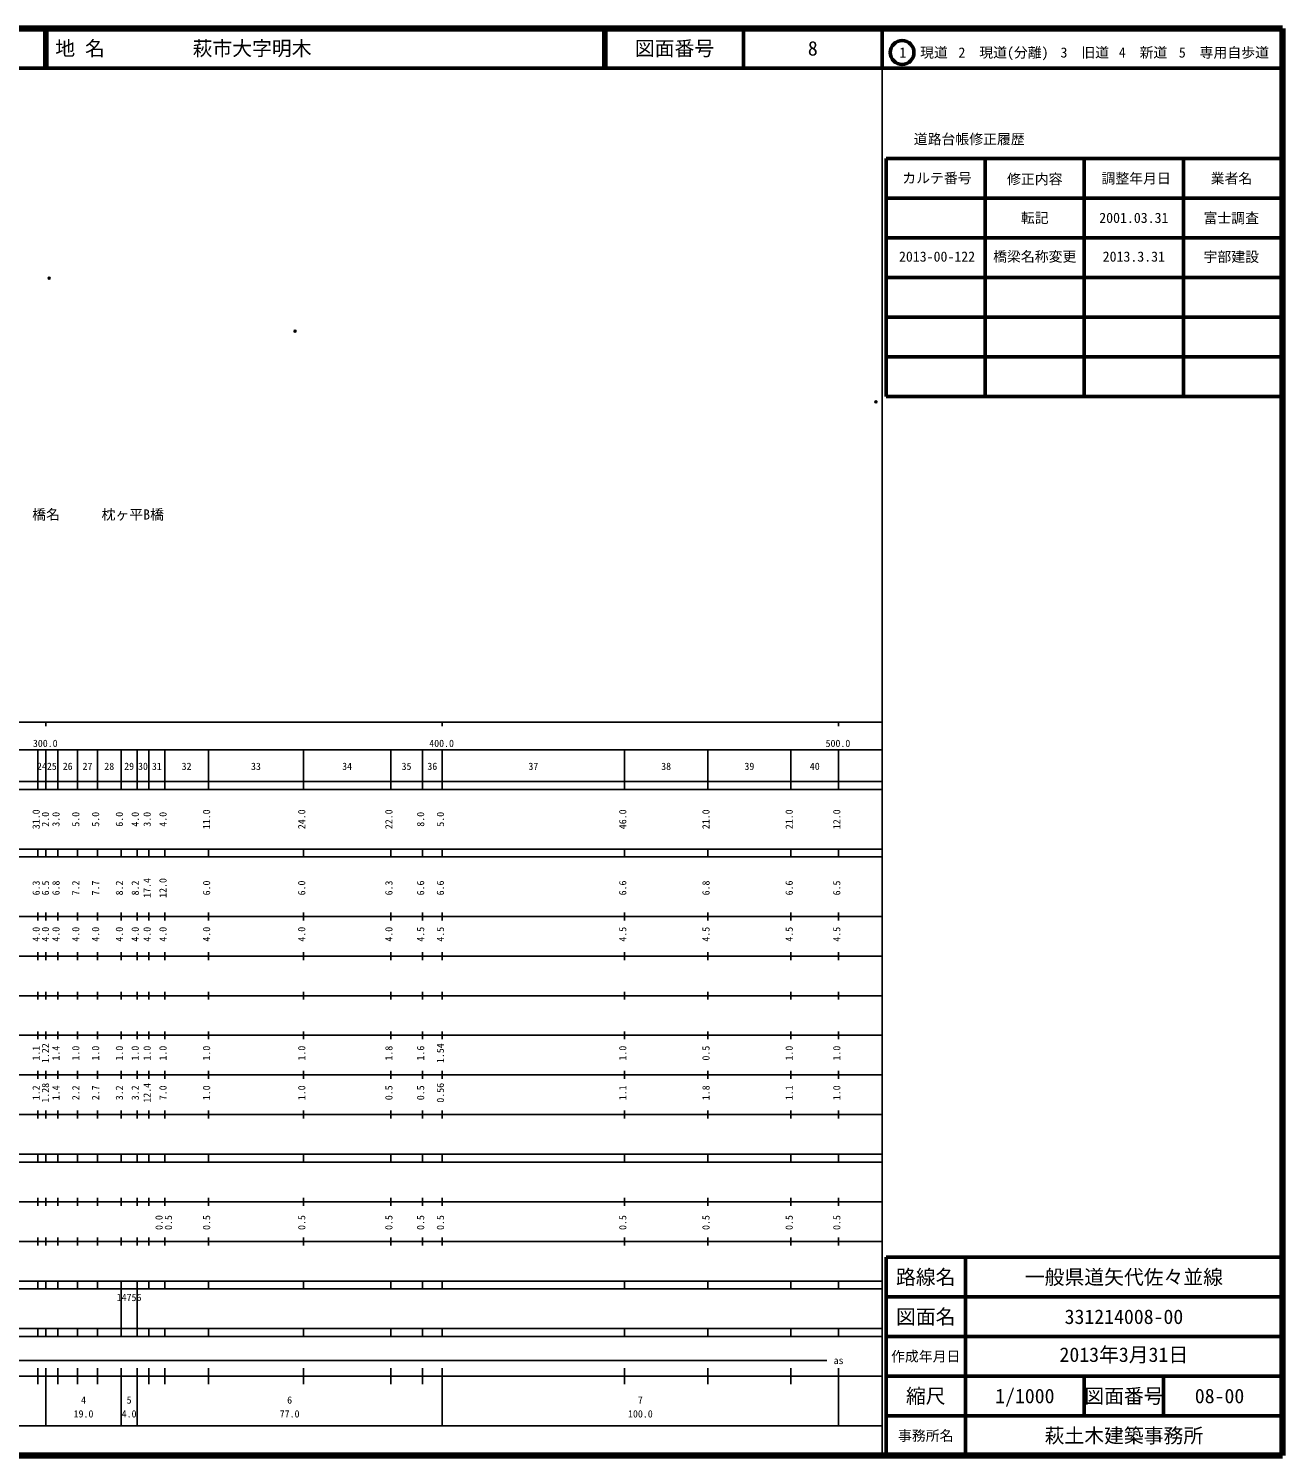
# Model space of a CAD drawing. Units: millimetres on the paper. Extents: x 40 to 680, y 20 to 380.
# Drawn here: x 363.6 to 680, y 20 to 380 of the extents above; entities that cross this region are included whole.
import ezdxf
from ezdxf.enums import TextEntityAlignment as Align

# ---------------------------------------------------------------- set-up
doc = ezdxf.new("R2010")
doc.units = ezdxf.units.MM
doc.header["$PDMODE"] = 32
doc.header["$PDSIZE"] = 0.5
for name, color, linetype in [('M-OTRS', 6, 'Continuous'), ('M-STR-HTXT', 7, 'Continuous'), ('M-TTL-TXT', 7, 'Continuous')]:
    doc.layers.add(name, color=color, linetype=linetype)
for name, color, linetype, lineweight in [('M-TTL', 2, 'Continuous', 140), ('M-TTL-BAND', 7, 'Continuous', 25), ('M-TTL-FRAM', 2, 'Continuous', 50), ('M-TTL-LINE', 7, 'Continuous', 50)]:
    doc.layers.add(name, color=color, linetype=linetype, lineweight=lineweight)
doc.styles.add('ＭＳ ゴシック', font='')
doc.styles.get('ＭＳ ゴシック').set_extended_font_data('MS Gothic')

msp = doc.modelspace()

# ---------------------------------------------------------------- linework, layer by layer
at = {"layer": 'M-OTRS'}
for p in [(368.833, 316.994), (430.863, 303.63), (577.439, 285.794)]:
    msp.add_point(p, dxfattribs=at)
at = {"layer": 'M-TTL'}
for p, q in [((680, 380), (40, 380)), ((680, 20), (680, 380)), ((40, 20), (680, 20))]:
    msp.add_line(p, q, dxfattribs=at)
at = {"layer": 'M-TTL-BAND'}
for p, q in [((579, 20), (579, 370)), ((40, 205), (579, 205)), ((368, 205), (368, 204)), ((468, 205), (468, 204)), ((568, 205), (568, 204)), ((68, 198), (579, 198)), ((366, 188), (366, 198)), ((368, 188), (368, 198)), ((371, 188), (371, 198)), ((376, 188), (376, 198)), ((381, 188), (381, 198)), ((387, 188), (387, 198)), ((391, 188), (391, 198)), ((394, 188), (394, 198)), ((398, 188), (398, 198)), ((409, 188), (409, 198)), ((433, 188), (433, 198)), ((455, 188), (455, 198)), ((463, 188), (463, 198)), ((468, 188), (468, 198)), ((514, 188), (514, 198)), ((535, 188), (535, 198)), ((556, 188), (556, 198)), ((568, 188), (568, 198)), ((40, 190), (579, 190)), ((40, 188), (579, 188)), ((40, 173), (579, 173)), ((366, 171), (366, 173)), ((368, 171), (368, 173)), ((371, 171), (371, 173)), ((376, 171), (376, 173)), ((381, 171), (381, 173)), ((387, 171), (387, 173)), ((391, 171), (391, 173)), ((394, 171), (394, 173)), ((398, 171), (398, 173)), ((409, 171), (409, 173)), ((433, 171), (433, 173)), ((455, 171), (455, 173)), ((463, 171), (463, 173)), ((468, 171), (468, 173)), ((514, 171), (514, 173)), ((535, 171), (535, 173)), ((556, 171), (556, 173)), ((568, 171), (568, 173)), ((40, 171), (579, 171)), ((40, 156), (579, 156)), ((366, 155), (366, 157)), ((368, 155), (368, 157)), ((371, 155), (371, 157)), ((376, 155), (376, 157)), ((381, 155), (381, 157)), ((387, 155), (387, 157)), ((391, 155), (391, 157)), ((394, 155), (394, 157)), ((398, 155), (398, 157)), ((409, 155), (409, 157)), ((433, 155), (433, 157)), ((455, 155), (455, 157)), ((463, 155), (463, 157)), ((468, 155), (468, 157)), ((514, 155), (514, 157)), ((535, 155), (535, 157)), ((556, 155), (556, 157)), ((568, 155), (568, 157)), ((46, 146), (579, 146)), ((366, 145), (366, 147)), ((368, 145), (368, 147)), ((371, 145), (371, 147)), ((376, 145), (376, 147)), ((381, 145), (381, 147)), ((387, 145), (387, 147)), ((391, 145), (391, 147)), ((394, 145), (394, 147)), ((398, 145), (398, 147)), ((409, 145), (409, 147)), ((433, 145), (433, 147)), ((455, 145), (455, 147)), ((463, 145), (463, 147)), ((468, 145), (468, 147)), ((514, 145), (514, 147)), ((535, 145), (535, 147)), ((556, 145), (556, 147)), ((568, 145), (568, 147)), ((366, 135), (366, 137)), ((368, 135), (368, 137)), ((371, 135), (371, 137)), ((376, 135), (376, 137)), ((381, 135), (381, 137)), ((387, 135), (387, 137)), ((391, 135), (391, 137)), ((394, 135), (394, 137)), ((398, 135), (398, 137)), ((409, 135), (409, 137)), ((433, 135), (433, 137)), ((455, 135), (455, 137)), ((463, 135), (463, 137)), ((468, 135), (468, 137)), ((514, 135), (514, 137)), ((535, 135), (535, 137)), ((556, 135), (556, 137)), ((568, 135), (568, 137)), ((52, 136), (579, 136)), ((46, 126), (579, 126)), ((366, 125), (366, 127)), ((368, 125), (368, 127)), ((371, 125), (371, 127)), ((376, 125), (376, 127)), ((381, 125), (381, 127)), ((387, 125), (387, 127)), ((391, 125), (391, 127)), ((394, 125), (394, 127)), ((398, 125), (398, 127)), ((409, 125), (409, 127)), ((433, 125), (433, 127)), ((455, 125), (455, 127)), ((463, 125), (463, 127)), ((468, 125), (468, 127)), ((514, 125), (514, 127)), ((535, 125), (535, 127)), ((556, 125), (556, 127)), ((568, 125), (568, 127)), ((52, 116), (579, 116)), ((366, 115), (366, 117)), ((368, 115), (368, 117)), ((371, 115), (371, 117)), ((376, 115), (376, 117)), ((381, 115), (381, 117)), ((387, 115), (387, 117)), ((391, 115), (391, 117)), ((394, 115), (394, 117)), ((398, 115), (398, 117)), ((409, 115), (409, 117)), ((433, 115), (433, 117)), ((455, 115), (455, 117)), ((463, 115), (463, 117)), ((468, 115), (468, 117)), ((514, 115), (514, 117)), ((535, 115), (535, 117)), ((556, 115), (556, 117)), ((568, 115), (568, 117)), ((46, 106), (579, 106)), ((366, 105), (366, 107)), ((368, 105), (368, 107)), ((371, 105), (371, 107)), ((376, 105), (376, 107)), ((381, 105), (381, 107)), ((387, 105), (387, 107)), ((391, 105), (391, 107)), ((394, 105), (394, 107)), ((398, 105), (398, 107)), ((409, 105), (409, 107)), ((433, 105), (433, 107)), ((455, 105), (455, 107)), ((463, 105), (463, 107)), ((468, 105), (468, 107)), ((514, 105), (514, 107)), ((535, 105), (535, 107)), ((556, 105), (556, 107)), ((568, 105), (568, 107)), ((40, 96), (579, 96)), ((40, 94), (579, 94)), ((366, 94), (366, 96)), ((368, 94), (368, 96)), ((371, 94), (371, 96)), ((376, 94), (376, 96)), ((381, 94), (381, 96)), ((387, 94), (387, 96)), ((391, 94), (391, 96)), ((394, 94), (394, 96)), ((398, 94), (398, 96)), ((409, 94), (409, 96)), ((433, 94), (433, 96)), ((455, 94), (455, 96)), ((463, 94), (463, 96)), ((468, 94), (468, 96)), ((514, 94), (514, 96)), ((535, 94), (535, 96)), ((556, 94), (556, 96)), ((568, 94), (568, 96)), ((49, 84), (579, 84)), ((366, 83), (366, 85)), ((368, 83), (368, 85)), ((371, 83), (371, 85)), ((376, 83), (376, 85)), ((381, 83), (381, 85)), ((387, 83), (387, 85)), ((391, 83), (391, 85)), ((394, 83), (394, 85)), ((398, 83), (398, 85)), ((409, 83), (409, 85)), ((433, 83), (433, 85)), ((455, 83), (455, 85)), ((463, 83), (463, 85)), ((468, 83), (468, 85)), ((514, 83), (514, 85)), ((535, 83), (535, 85)), ((556, 83), (556, 85)), ((568, 83), (568, 85)), ((40, 74), (579, 74)), ((366, 73), (366, 75)), ((368, 73), (368, 75)), ((371, 73), (371, 75)), ((376, 73), (376, 75)), ((381, 73), (381, 75)), ((387, 73), (387, 75)), ((391, 73), (391, 75)), ((394, 73), (394, 75)), ((398, 73), (398, 75)), ((409, 73), (409, 75)), ((433, 73), (433, 75)), ((455, 73), (455, 75)), ((463, 73), (463, 75)), ((468, 73), (468, 75)), ((514, 73), (514, 75)), ((535, 73), (535, 75)), ((556, 73), (556, 75)), ((568, 73), (568, 75)), ((40, 64), (579, 64)), ((40, 62), (579, 62)), ((366, 62), (366, 64)), ((368, 62), (368, 64)), ((371, 62), (371, 64)), ((376, 62), (376, 64)), ((381, 62), (381, 64)), ((387, 62), (387, 64)), ((387, 52), (387, 62)), ((391, 62), (391, 64)), ((391, 52), (391, 62)), ((394, 62), (394, 64)), ((398, 62), (398, 64)), ((409, 62), (409, 64)), ((433, 62), (433, 64)), ((455, 62), (455, 64)), ((463, 62), (463, 64)), ((468, 62), (468, 64)), ((514, 62), (514, 64)), ((535, 62), (535, 64)), ((556, 62), (556, 64)), ((568, 62), (568, 64)), ((40, 52), (579, 52)), ((366, 50), (366, 52)), ((368, 50), (368, 52)), ((371, 50), (371, 52)), ((376, 50), (376, 52)), ((381, 50), (381, 52)), ((387, 50), (387, 52)), ((391, 50), (391, 52)), ((394, 50), (394, 52)), ((398, 50), (398, 52)), ((409, 50), (409, 52)), ((433, 50), (433, 52)), ((455, 50), (455, 52)), ((463, 50), (463, 52)), ((468, 50), (468, 52)), ((514, 50), (514, 52)), ((535, 50), (535, 52)), ((556, 50), (556, 52)), ((568, 50), (568, 52)), ((40, 50), (579, 50)), ((71, 44), (565, 44)), ((40, 40), (579, 40)), ((366, 38), (366, 42)), ((368, 27.5), (368, 42)), ((371, 38), (371, 42)), ((376, 38), (376, 42)), ((381, 38), (381, 42)), ((387, 27.5), (387, 42)), ((391, 27.5), (391, 42)), ((394, 38), (394, 42)), ((398, 38), (398, 42)), ((409, 38), (409, 42)), ((433, 38), (433, 42)), ((455, 38), (455, 42)), ((463, 38), (463, 42)), ((468, 27.5), (468, 42)), ((514, 38), (514, 42)), ((535, 38), (535, 42)), ((556, 38), (556, 42)), ((568, 27.5), (568, 42)), ((68, 27.5), (579, 27.5))]:
    msp.add_line(p, q, dxfattribs=at)
at = {"layer": 'M-TTL-FRAM'}
for p, q in [((580, 347.197), (580, 287.197)), ((580, 347.197), (680, 347.197)), ((580, 287.197), (680, 287.197)), ((680, 70), (580, 70)), ((580, 70), (580, 20))]:
    msp.add_line(p, q, dxfattribs=at)
at = {"layer": 'M-TTL-LINE'}
for p, q in [((367.75, 380), (367.75, 370)), ((368.25, 380), (368.25, 370)), ((508.747, 380), (508.747, 370)), ((509.247, 380), (509.247, 370)), ((543.997, 380), (543.997, 370)), ((579, 380), (579, 370)), ((40, 370), (680, 370)), ((605, 347.197), (605, 287.197)), ((630, 347.197), (630, 287.197)), ((655, 347.197), (655, 287.197)), ((580, 337.197), (680, 337.197)), ((580, 327.197), (680, 327.197)), ((580, 317.197), (680, 317.197)), ((580, 307.197), (680, 307.197)), ((580, 297.197), (680, 297.197)), ((600, 70), (600, 20)), ((680, 60), (580, 60)), ((680, 50), (580, 50)), ((680, 40), (580, 40)), ((630, 40), (630, 30)), ((650, 40), (650, 30)), ((680, 30), (580, 30))]:
    msp.add_line(p, q, dxfattribs=at)
msp.add_circle((584.031, 373.958), 3, dxfattribs=at)

# ---------------------------------------------------------------- texts
at = {"layer": 'M-STR-HTXT', "style": 'ＭＳ ゴシック'}
msp.add_text('橋名\u3000\u3000\u3000枕ヶ平B橋', height=2.566, dxfattribs=at).set_placement((364.547, 255.348), align=Align.BOTTOM_LEFT)
at = {"layer": 'M-TTL-BAND', "style": 'ＭＳ ゴシック'}
for s, p in [('300.0', (367.844, 198.195)), ('400.0', (467.844, 198.195)), ('500.0', (567.844, 198.195)), ('24', (367, 192.405)), ('25', (369.5, 192.405)), ('26', (373.5, 192.405)), ('27', (378.5, 192.405)), ('28', (384, 192.405)), ('29', (389, 192.405)), ('30', (392.5, 192.405)), ('31', (396, 192.405)), ('32', (403.5, 192.405)), ('33', (421, 192.405)), ('34', (444, 192.405)), ('35', (459, 192.405)), ('36', (465.5, 192.405)), ('37', (491, 192.405)), ('38', (524.5, 192.405)), ('39', (545.5, 192.405)), ('40', (562, 192.405)), ('as', (568, 42.5)), ('4', (377.5, 32.523)), ('5', (389, 32.523)), ('6', (429.5, 32.523)), ('7', (518, 32.523)), ('19.0', (377.5, 29.033)), ('4.0', (389, 29.033)), ('77.0', (429.5, 29.033)), ('100.0', (518, 29.033))]:
    msp.add_text(s, height=1.833, dxfattribs=at).set_placement(p, align=Align.BOTTOM_CENTER)
for s, p in [('31.0', (367, 180.5)), ('2.0', (369.348, 180.5)), ('3.0', (372, 180.5)), ('5.0', (377, 180.5)), ('5.0', (382, 180.5)), ('6.0', (388, 180.5)), ('4.0', (392, 180.5)), ('3.0', (395, 180.5)), ('4.0', (399, 180.5)), ('11.0', (410, 180.5)), ('24.0', (434, 180.5)), ('22.0', (456, 180.5)), ('8.0', (464, 180.5)), ('5.0', (469, 180.5)), ('46.0', (515, 180.5)), ('21.0', (536, 180.5)), ('21.0', (557, 180.5)), ('12.0', (569, 180.5)), ('6.3', (367, 163.174)), ('6.5', (369.348, 163.174)), ('6.8', (372, 163.174)), ('7.2', (377, 163.174)), ('7.7', (382, 163.174)), ('8.2', (388, 163.174)), ('8.2', (392, 163.174)), ('17.4', (395, 163.174)), ('12.0', (399, 163.174)), ('6.0', (410, 163.174)), ('6.0', (434, 163.174)), ('6.3', (456, 163.174)), ('6.6', (464, 163.174)), ('6.6', (469, 163.174)), ('6.6', (515, 163.174)), ('6.8', (536, 163.174)), ('6.6', (557, 163.174)), ('6.5', (569, 163.174)), ('4.0', (367, 151.5)), ('4.0', (369.348, 151.5)), ('4.0', (372, 151.5)), ('4.0', (377, 151.5)), ('4.0', (382, 151.5)), ('4.0', (388, 151.5)), ('4.0', (392, 151.5)), ('4.0', (395, 151.5)), ('4.0', (399, 151.5)), ('4.0', (410, 151.5)), ('4.0', (434, 151.5)), ('4.0', (456, 151.5)), ('4.5', (464, 151.5)), ('4.5', (469, 151.5)), ('4.5', (515, 151.5)), ('4.5', (536, 151.5)), ('4.5', (557, 151.5)), ('4.5', (569, 151.5)), ('1.1', (367, 121.5)), ('1.22', (369.348, 121.5)), ('1.4', (372, 121.5)), ('1.0', (377, 121.5)), ('1.0', (382, 121.5)), ('1.0', (388, 121.5)), ('1.0', (392, 121.5)), ('1.0', (395, 121.5)), ('1.0', (399, 121.5)), ('1.0', (410, 121.5)), ('1.0', (434, 121.5)), ('1.8', (456, 121.5)), ('1.6', (464, 121.5)), ('1.54', (469, 121.5)), ('1.0', (515, 121.5)), ('0.5', (536, 121.5)), ('1.0', (557, 121.5)), ('1.0', (569, 121.5)), ('1.2', (367, 111.5)), ('1.28', (369.348, 111.5)), ('1.4', (372, 111.5)), ('2.2', (377, 111.5)), ('2.7', (382, 111.5)), ('3.2', (388, 111.5)), ('3.2', (392, 111.5)), ('12.4', (395, 111.5)), ('7.0', (399, 111.5)), ('1.0', (410, 111.5)), ('1.0', (434, 111.5)), ('0.5', (456, 111.5)), ('0.5', (464, 111.5)), ('0.56', (469, 111.5)), ('1.1', (515, 111.5)), ('1.8', (536, 111.5)), ('1.1', (557, 111.5)), ('1.0', (569, 111.5)), ('0.0', (398, 78.764)), ('0.5', (400.37, 78.764)), ('0.5', (410, 78.764)), ('0.5', (434, 78.764)), ('0.5', (456, 78.764)), ('0.5', (464, 78.764)), ('0.5', (469, 78.764)), ('0.5', (515, 78.764)), ('0.5', (536, 78.764)), ('0.5', (557, 78.764)), ('0.5', (569, 78.764))]:
    msp.add_text(s, height=1.833, rotation=90, dxfattribs=at).set_placement(p, align=Align.BOTTOM_CENTER)
msp.add_text('14756', height=1.833, dxfattribs=at).set_placement((385.875, 58.405), align=Align.BOTTOM_LEFT)
at = {"layer": 'M-TTL-TXT', "style": 'ＭＳ ゴシック'}
for s, p in [('地 名', (370.38, 375)), ('萩市大字明木', (405.024, 375))]:
    msp.add_text(s, height=3.666, dxfattribs=at).set_placement(p, align=Align.MIDDLE_LEFT)
for s, height, p in [('図面番号', 3.666, (526.622, 375)), ('8', 3.666, (561.497, 375)), ('1\u3000現道', 2.566, (589.448, 373.958)), ('2\u3000現道(分離)', 2.566, (609.619, 373.958)), ('3\u3000旧道', 2.566, (630.121, 373.958)), ('4\u3000新道', 2.566, (644.824, 373.958)), ('5\u3000専用自歩道', 2.566, (665.228, 373.958)), ('道路台帳修正履歴', 2.566, (600.968, 352.113)), ('カルテ番号', 2.566, (592.839, 342.277)), ('修正内容', 2.566, (617.509, 342.023)), ('調整年月日', 2.566, (643.089, 342.197)), ('業者名', 2.566, (667.134, 342.197)), ('転記', 2.566, (617.5, 332.245)), ('2001.03.31', 2.566, (642.5, 332.245)), ('富士調査', 2.566, (667.077, 332.189)), ('路線名', 3.666, (590, 65)), ('路線名', 3.666, (590, 65)), ('一般県道矢代佐々並線', 3.666, (640, 65)), ('図面名', 3.666, (590, 55)), ('図面名', 3.666, (590, 55)), ('331214008-00', 3.666, (640, 55)), ('作成年月日', 2.566, (590, 45)), ('作成年月日', 2.566, (590, 45)), ('縮尺', 3.666, (590, 35)), ('縮尺', 3.666, (590, 35)), ('1/1000', 3.666, (615, 35)), ('図面番号', 3.666, (640, 35)), ('図面番号', 3.666, (640, 35)), ('08-00', 3.666, (664.125, 35)), ('事務所名', 2.566, (590, 25)), ('事務所名', 2.566, (590, 25)), ('萩土木建築事務所', 3.666, (640, 25))]:
    msp.add_text(s, height=height, dxfattribs=at).set_placement(p, align=Align.MIDDLE_CENTER)
for s, p in [('橋梁名称変更', (617.5, 320.414)), ('宇部建設', (667.077, 320.357)), ('2013.3.31', (642.5, 320.414))]:
    msp.add_text(s, height=2.566, dxfattribs=at).set_placement(p, align=Align.BOTTOM_CENTER)
for s, height, p in [('2013-00-122', 2.566, (583.248, 320.414)), ('2013年3月31日', 3.666, (623.75, 42.5))]:
    msp.add_text(s, height=height, dxfattribs=at).set_placement(p, align=Align.BOTTOM_LEFT)

doc.saveas('drawing.dxf')
